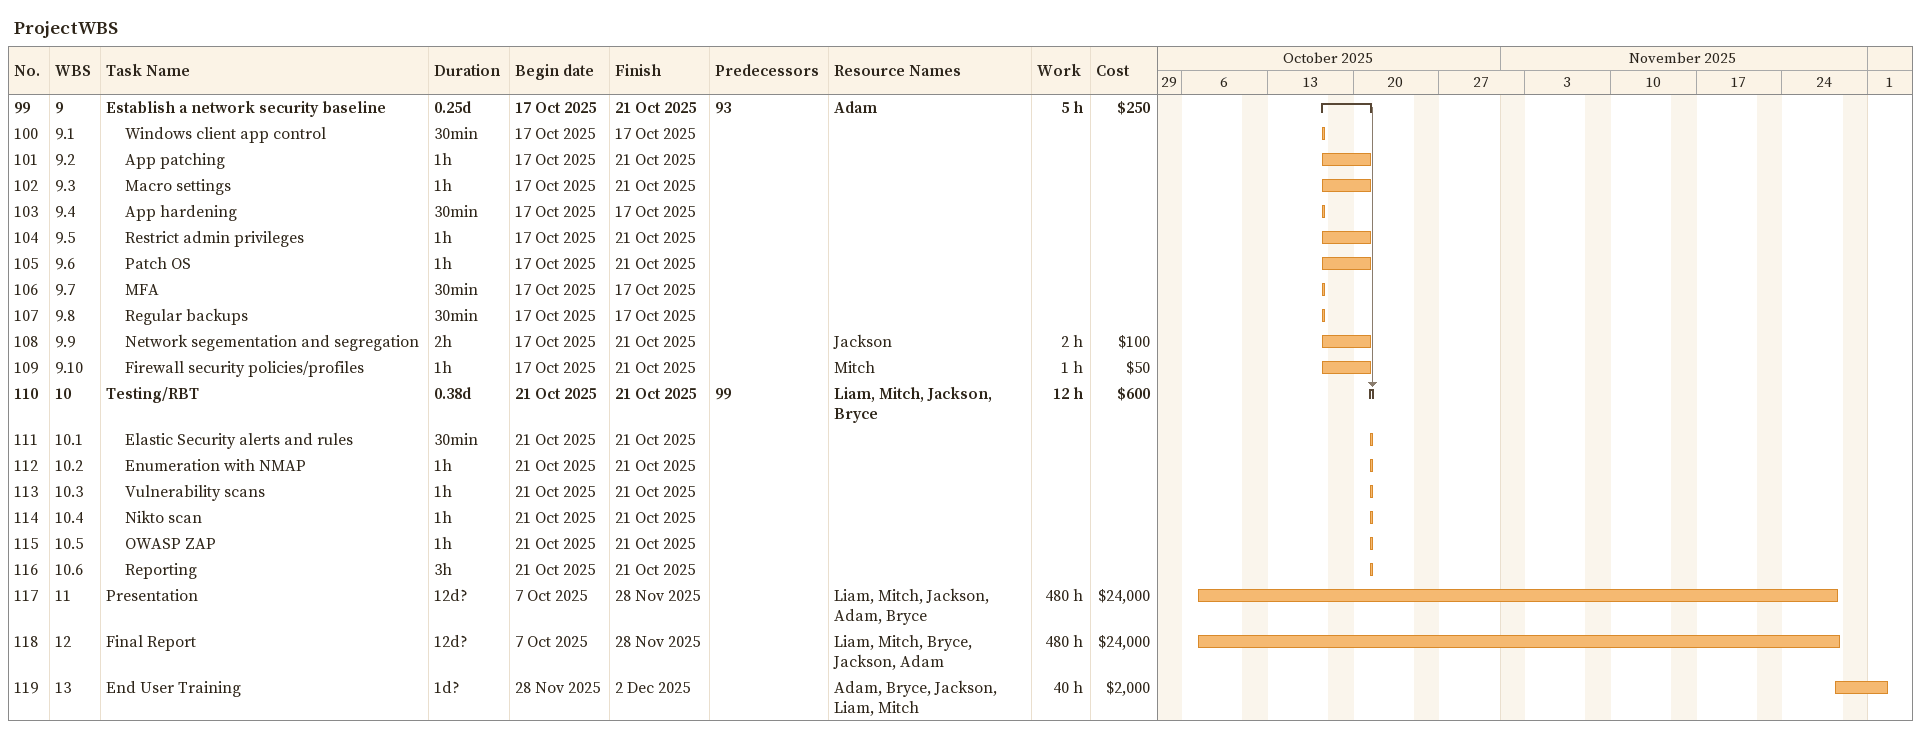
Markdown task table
ProjectWBS

| ID | WBS | Task | Duration | Start | Finish | Predecessors | Resources | Work (h) | Cost ($) |
|---|---|---|---|---|---|---|---|---|---|
| 99 | 9 | **Establish a network security baseline** | 0.25d | 2025-10-17 | 2025-10-21 | 93 | Adam | 5 | 250 |
| 100 | 9.1 | Windows client app control | 30min | 2025-10-17 | 2025-10-17 |  |  |  |  |
| 101 | 9.2 | App patching | 1h | 2025-10-17 | 2025-10-21 |  |  |  |  |
| 102 | 9.3 | Macro settings | 1h | 2025-10-17 | 2025-10-21 |  |  |  |  |
| 103 | 9.4 | App hardening | 30min | 2025-10-17 | 2025-10-17 |  |  |  |  |
| 104 | 9.5 | Restrict admin privileges | 1h | 2025-10-17 | 2025-10-21 |  |  |  |  |
| 105 | 9.6 | Patch OS | 1h | 2025-10-17 | 2025-10-21 |  |  |  |  |
| 106 | 9.7 | MFA | 30min | 2025-10-17 | 2025-10-17 |  |  |  |  |
| 107 | 9.8 | Regular backups | 30min | 2025-10-17 | 2025-10-17 |  |  |  |  |
| 108 | 9.9 | Network segementation and segregation | 2h | 2025-10-17 | 2025-10-21 |  | Jackson | 2 | 100 |
| 109 | 9.10 | Firewall security policies/profiles | 1h | 2025-10-17 | 2025-10-21 |  | Mitch | 1 | 50 |
| 110 | 10 | **Testing/RBT** | 0.38d | 2025-10-21 | 2025-10-21 | 99 | Liam, Mitch, Jackson, Bryce | 12 | 600 |
| 111 | 10.1 | Elastic Security alerts and rules | 30min | 2025-10-21 | 2025-10-21 |  |  |  |  |
| 112 | 10.2 | Enumeration with NMAP | 1h | 2025-10-21 | 2025-10-21 |  |  |  |  |
| 113 | 10.3 | Vulnerability scans | 1h | 2025-10-21 | 2025-10-21 |  |  |  |  |
| 114 | 10.4 | Nikto scan | 1h | 2025-10-21 | 2025-10-21 |  |  |  |  |
| 115 | 10.5 | OWASP ZAP | 1h | 2025-10-21 | 2025-10-21 |  |  |  |  |
| 116 | 10.6 | Reporting | 3h | 2025-10-21 | 2025-10-21 |  |  |  |  |
| 117 | 11 | Presentation | 12d? | 2025-10-07 | 2025-11-28 |  | Liam, Mitch, Jackson, Adam, Bryce | 480 | 24000 |
| 118 | 12 | Final Report | 12d? | 2025-10-07 | 2025-11-28 |  | Liam, Mitch, Bryce, Jackson, Adam | 480 | 24000 |
| 119 | 13 | End User Training | 1d? | 2025-11-28 | 2025-12-02 |  | Adam, Bryce, Jackson, Liam, Mitch | 40 | 2000 |
